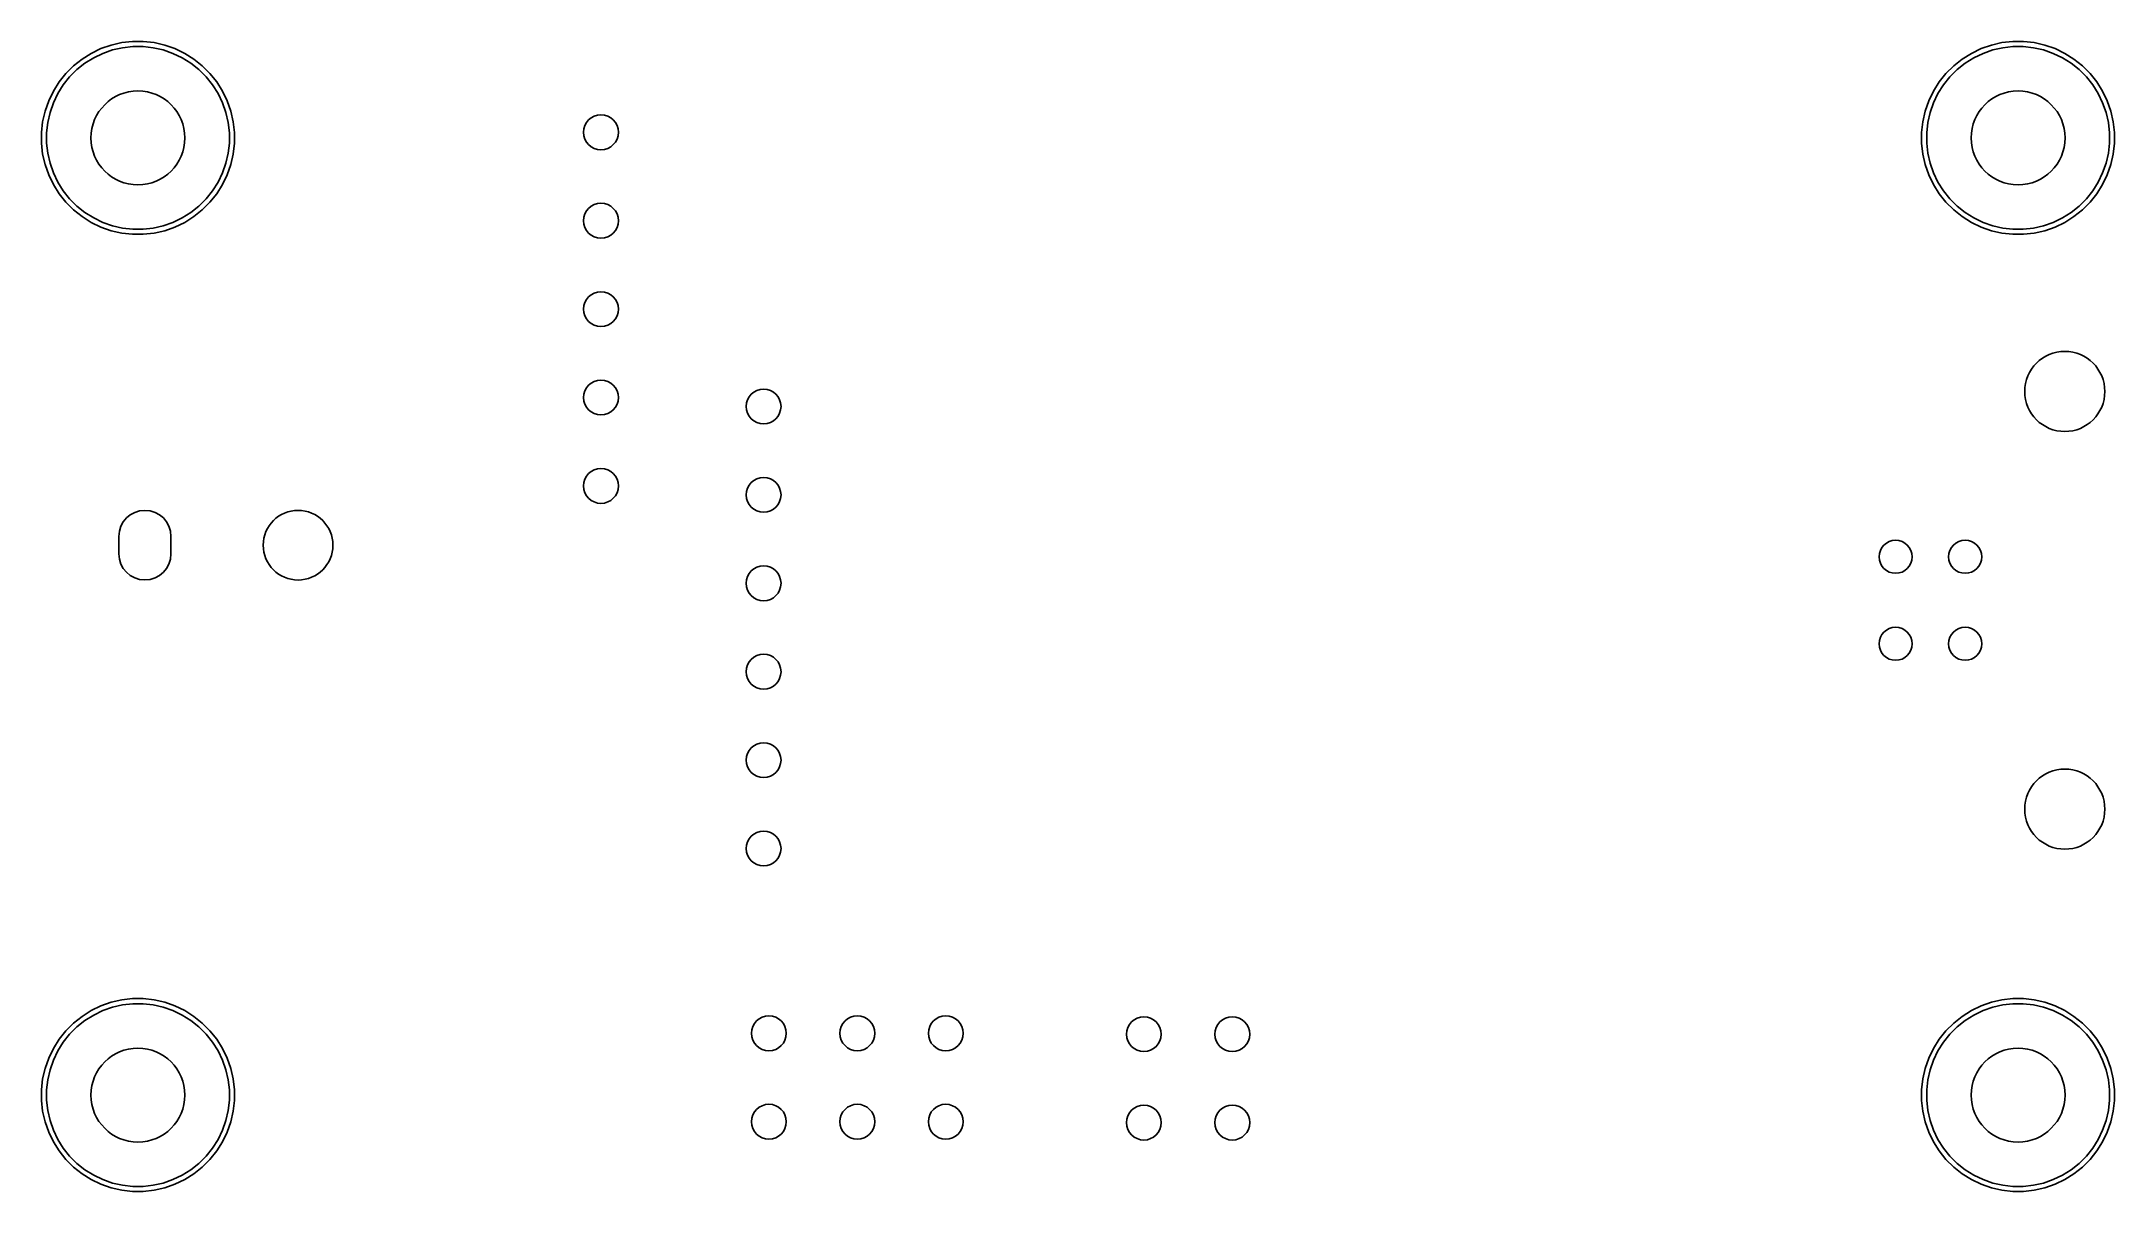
# Model space of a CAD drawing. Header units: inches. Extents: x 4.73 to 7.08, y -3.93 to -2.63.
import ezdxf

# ---------------------------------------------------------------- set-up
doc = ezdxf.new("R2010")
doc.units = ezdxf.units.IN
doc.header["$MEASUREMENT"] = 0
doc.layers.add('BLACK', color=250, linetype='CONTINUOUS')

msp = doc.modelspace()

# ---------------------------------------------------------------- linework, layer by layer
at = {"layer": 'BLACK', "linetype": 'CONTINUOUS'}
for p, q in [((4.7697, -2.6548), (4.7793, -2.6471)), ((4.7793, -2.6471), (4.7897, -2.6406)), ((4.7925, -2.6456), (4.7826, -2.6518)), ((4.7897, -2.6406), (4.8007, -2.6353)), ((4.8029, -2.6406), (4.7925, -2.6456)), ((4.8007, -2.6353), (4.8123, -2.6312)), ((4.8139, -2.6368), (4.8029, -2.6406)), ((4.8123, -2.6312), (4.8242, -2.6285)), ((4.8252, -2.6342), (4.8139, -2.6368)), ((4.8242, -2.6285), (4.8364, -2.6271)), ((4.8367, -2.6329), (4.8252, -2.6342)), ((4.8364, -2.6271), (4.8486, -2.6271)), ((4.8483, -2.6329), (4.8367, -2.6329)), ((4.8599, -2.6342), (4.8483, -2.6329)), ((4.8486, -2.6271), (4.8608, -2.6285)), ((4.8712, -2.6368), (4.8599, -2.6342)), ((4.8608, -2.6285), (4.8728, -2.6312)), ((4.8821, -2.6406), (4.8712, -2.6368)), ((4.8728, -2.6312), (4.8843, -2.6353)), ((4.8926, -2.6456), (4.8821, -2.6406)), ((4.8843, -2.6353), (4.8954, -2.6406)), ((4.9024, -2.6518), (4.8926, -2.6456)), ((4.8954, -2.6406), (4.9057, -2.6471)), ((4.9057, -2.6471), (4.9153, -2.6548)), ((6.8957, -2.6548), (6.9053, -2.6471)), ((6.9053, -2.6471), (6.9157, -2.6406)), ((6.9184, -2.6456), (6.9086, -2.6518)), ((6.9157, -2.6406), (6.9267, -2.6353)), ((6.9289, -2.6406), (6.9184, -2.6456)), ((6.9267, -2.6353), (6.9383, -2.6312)), ((6.9398, -2.6368), (6.9289, -2.6406)), ((6.9383, -2.6312), (6.9502, -2.6285)), ((6.9512, -2.6342), (6.9398, -2.6368)), ((6.9502, -2.6285), (6.9624, -2.6271)), ((6.9627, -2.6329), (6.9512, -2.6342)), ((6.9624, -2.6271), (6.9746, -2.6271)), ((6.9743, -2.6329), (6.9627, -2.6329)), ((6.9858, -2.6342), (6.9743, -2.6329)), ((6.9746, -2.6271), (6.9868, -2.6285)), ((6.9972, -2.6368), (6.9858, -2.6342)), ((6.9868, -2.6285), (6.9987, -2.6312)), ((7.0081, -2.6406), (6.9972, -2.6368)), ((6.9987, -2.6312), (7.0103, -2.6353)), ((7.0186, -2.6456), (7.0081, -2.6406)), ((7.0103, -2.6353), (7.0214, -2.6406)), ((7.0284, -2.6518), (7.0186, -2.6456)), ((7.0214, -2.6406), (7.0317, -2.6471)), ((7.0317, -2.6471), (7.0413, -2.6548)), ((4.7534, -2.673), (4.7611, -2.6634)), ((4.7653, -2.6672), (4.7581, -2.6763)), ((4.7611, -2.6634), (4.7697, -2.6548)), ((4.7735, -2.659), (4.7653, -2.6672)), ((4.7826, -2.6518), (4.7735, -2.659)), ((4.9115, -2.659), (4.9024, -2.6518)), ((4.9197, -2.6672), (4.9115, -2.659)), ((4.9153, -2.6548), (4.924, -2.6634)), ((4.9269, -2.6763), (4.9197, -2.6672)), ((4.924, -2.6634), (4.9316, -2.673)), ((6.8794, -2.673), (6.887, -2.6634)), ((6.8913, -2.6672), (6.8841, -2.6763)), ((6.887, -2.6634), (6.8957, -2.6548)), ((6.8995, -2.659), (6.8913, -2.6672)), ((6.9086, -2.6518), (6.8995, -2.659)), ((7.0375, -2.659), (7.0284, -2.6518)), ((7.0457, -2.6672), (7.0375, -2.659)), ((7.0413, -2.6548), (7.05, -2.6634)), ((7.0529, -2.6763), (7.0457, -2.6672)), ((7.05, -2.6634), (7.0576, -2.673)), ((4.7375, -2.706), (4.7416, -2.6944)), ((4.7416, -2.6944), (4.7469, -2.6834)), ((4.7469, -2.6834), (4.7534, -2.673)), ((4.7519, -2.6862), (4.7469, -2.6966)), ((4.7581, -2.6763), (4.7519, -2.6862)), ((4.9331, -2.6862), (4.9269, -2.6763)), ((4.9316, -2.673), (4.9381, -2.6834)), ((4.9381, -2.6966), (4.9331, -2.6862)), ((4.9381, -2.6834), (4.9435, -2.6944)), ((4.9435, -2.6944), (4.9475, -2.706)), ((6.8635, -2.706), (6.8676, -2.6944)), ((6.8676, -2.6944), (6.8729, -2.6834)), ((6.8729, -2.6834), (6.8794, -2.673)), ((6.8779, -2.6862), (6.8729, -2.6966)), ((6.8841, -2.6763), (6.8779, -2.6862)), ((7.0591, -2.6862), (7.0529, -2.6763)), ((7.0576, -2.673), (7.0641, -2.6834)), ((7.0641, -2.6966), (7.0591, -2.6862)), ((7.0641, -2.6834), (7.0694, -2.6944)), ((7.0694, -2.6944), (7.0735, -2.706)), ((4.7334, -2.7301), (4.7348, -2.7179)), ((4.7348, -2.7179), (4.7375, -2.706)), ((4.7405, -2.7189), (4.7392, -2.7304)), ((4.7431, -2.7076), (4.7405, -2.7189)), ((4.7469, -2.6966), (4.7431, -2.7076)), ((4.942, -2.7076), (4.9381, -2.6966)), ((4.9446, -2.7189), (4.942, -2.7076)), ((4.9459, -2.7304), (4.9446, -2.7189)), ((4.9475, -2.706), (4.9502, -2.7179)), ((4.9502, -2.7179), (4.9516, -2.7301)), ((6.8594, -2.7301), (6.8608, -2.7179)), ((6.8608, -2.7179), (6.8635, -2.706)), ((6.8665, -2.7189), (6.8652, -2.7304)), ((6.869, -2.7076), (6.8665, -2.7189)), ((6.8729, -2.6966), (6.869, -2.7076)), ((7.068, -2.7076), (7.0641, -2.6966)), ((7.0706, -2.7189), (7.068, -2.7076)), ((7.0719, -2.7304), (7.0706, -2.7189)), ((7.0735, -2.706), (7.0762, -2.7179)), ((7.0762, -2.7179), (7.0776, -2.7301)), ((4.7334, -2.7304), (4.7334, -2.7301)), ((4.7334, -2.7423), (4.7334, -2.7304)), ((4.7348, -2.7545), (4.7334, -2.7423)), ((4.7392, -2.7304), (4.7392, -2.742)), ((4.7392, -2.742), (4.7405, -2.7536)), ((4.9446, -2.7536), (4.9459, -2.742)), ((4.9459, -2.742), (4.9459, -2.7304)), ((4.9516, -2.7423), (4.9502, -2.7545)), ((4.9516, -2.7301), (4.9516, -2.7423)), ((6.8594, -2.7304), (6.8594, -2.7301)), ((6.8594, -2.7423), (6.8594, -2.7304)), ((6.8608, -2.7545), (6.8594, -2.7423)), ((6.8652, -2.7304), (6.8652, -2.742)), ((6.8652, -2.742), (6.8665, -2.7536)), ((7.0706, -2.7536), (7.0719, -2.742)), ((7.0719, -2.742), (7.0719, -2.7304)), ((7.0776, -2.7423), (7.0762, -2.7545)), ((7.0776, -2.7301), (7.0776, -2.7423)), ((4.7375, -2.7665), (4.7348, -2.7545)), ((4.7405, -2.7536), (4.7431, -2.7649)), ((4.7431, -2.7649), (4.7469, -2.7758)), ((4.9381, -2.7758), (4.942, -2.7649)), ((4.942, -2.7649), (4.9446, -2.7536)), ((4.9502, -2.7545), (4.9475, -2.7665)), ((6.8635, -2.7665), (6.8608, -2.7545)), ((6.8665, -2.7536), (6.869, -2.7649)), ((6.869, -2.7649), (6.8729, -2.7758)), ((7.0641, -2.7758), (7.068, -2.7649)), ((7.068, -2.7649), (7.0706, -2.7536)), ((7.0762, -2.7545), (7.0735, -2.7665)), ((4.7416, -2.778), (4.7375, -2.7665)), ((4.7469, -2.7891), (4.7416, -2.778)), ((4.7469, -2.7758), (4.7519, -2.7863)), ((4.7534, -2.7994), (4.7469, -2.7891)), ((4.7519, -2.7863), (4.7581, -2.7961)), ((4.9269, -2.7961), (4.9331, -2.7863)), ((4.9381, -2.7891), (4.9316, -2.7994)), ((4.9331, -2.7863), (4.9381, -2.7758)), ((4.9435, -2.778), (4.9381, -2.7891)), ((4.9475, -2.7665), (4.9435, -2.778)), ((6.8676, -2.778), (6.8635, -2.7665)), ((6.8729, -2.7891), (6.8676, -2.778)), ((6.8729, -2.7758), (6.8779, -2.7863)), ((6.8794, -2.7994), (6.8729, -2.7891)), ((6.8779, -2.7863), (6.8841, -2.7961)), ((7.0529, -2.7961), (7.0591, -2.7863)), ((7.0641, -2.7891), (7.0576, -2.7994)), ((7.0591, -2.7863), (7.0641, -2.7758)), ((7.0694, -2.778), (7.0641, -2.7891)), ((7.0735, -2.7665), (7.0694, -2.778)), ((4.7611, -2.809), (4.7534, -2.7994)), ((4.7581, -2.7961), (4.7653, -2.8052)), ((4.7697, -2.8177), (4.7611, -2.809)), ((4.7653, -2.8052), (4.7735, -2.8134)), ((4.9115, -2.8134), (4.9197, -2.8052)), ((4.924, -2.809), (4.9153, -2.8177)), ((4.9197, -2.8052), (4.9269, -2.7961)), ((4.9316, -2.7994), (4.924, -2.809)), ((6.887, -2.809), (6.8794, -2.7994)), ((6.8841, -2.7961), (6.8913, -2.8052)), ((6.8957, -2.8177), (6.887, -2.809)), ((6.8913, -2.8052), (6.8995, -2.8134)), ((7.0375, -2.8134), (7.0457, -2.8052)), ((7.05, -2.809), (7.0413, -2.8177)), ((7.0457, -2.8052), (7.0529, -2.7961)), ((7.0576, -2.7994), (7.05, -2.809)), ((4.7793, -2.8253), (4.7697, -2.8177)), ((4.7735, -2.8134), (4.7826, -2.8206)), ((4.7897, -2.8318), (4.7793, -2.8253)), ((4.7826, -2.8206), (4.7925, -2.8268)), ((4.8007, -2.8372), (4.7897, -2.8318)), ((4.7925, -2.8268), (4.8029, -2.8319)), ((4.8029, -2.8319), (4.8139, -2.8357)), ((4.8139, -2.8357), (4.8252, -2.8383)), ((4.8599, -2.8383), (4.8712, -2.8357)), ((4.8712, -2.8357), (4.8821, -2.8319)), ((4.8821, -2.8319), (4.8926, -2.8268)), ((4.8954, -2.8318), (4.8843, -2.8372)), ((4.8926, -2.8268), (4.9024, -2.8206)), ((4.9057, -2.8253), (4.8954, -2.8318)), ((4.9024, -2.8206), (4.9115, -2.8134)), ((4.9153, -2.8177), (4.9057, -2.8253)), ((6.9053, -2.8253), (6.8957, -2.8177)), ((6.8995, -2.8134), (6.9086, -2.8206)), ((6.9157, -2.8318), (6.9053, -2.8253)), ((6.9086, -2.8206), (6.9184, -2.8268)), ((6.9267, -2.8372), (6.9157, -2.8318)), ((6.9184, -2.8268), (6.9289, -2.8319)), ((6.9289, -2.8319), (6.9398, -2.8357)), ((6.9398, -2.8357), (6.9512, -2.8383)), ((6.9858, -2.8383), (6.9972, -2.8357)), ((6.9972, -2.8357), (7.0081, -2.8319)), ((7.0081, -2.8319), (7.0186, -2.8268)), ((7.0214, -2.8318), (7.0103, -2.8372)), ((7.0186, -2.8268), (7.0284, -2.8206)), ((7.0317, -2.8253), (7.0214, -2.8318)), ((7.0284, -2.8206), (7.0375, -2.8134)), ((7.0413, -2.8177), (7.0317, -2.8253)), ((4.8123, -2.8412), (4.8007, -2.8372)), ((4.8242, -2.8439), (4.8123, -2.8412)), ((4.8364, -2.8453), (4.8242, -2.8439)), ((4.8252, -2.8383), (4.8367, -2.8396)), ((4.8486, -2.8453), (4.8364, -2.8453)), ((4.8367, -2.8396), (4.8483, -2.8396)), ((4.8483, -2.8396), (4.8599, -2.8383)), ((4.8608, -2.8439), (4.8486, -2.8453)), ((4.8728, -2.8412), (4.8608, -2.8439)), ((4.8843, -2.8372), (4.8728, -2.8412)), ((6.9383, -2.8412), (6.9267, -2.8372)), ((6.9502, -2.8439), (6.9383, -2.8412)), ((6.9624, -2.8453), (6.9502, -2.8439)), ((6.9512, -2.8383), (6.9627, -2.8396)), ((6.9746, -2.8453), (6.9624, -2.8453)), ((6.9627, -2.8396), (6.9743, -2.8396)), ((6.9743, -2.8396), (6.9858, -2.8383)), ((6.9868, -2.8439), (6.9746, -2.8453)), ((6.9987, -2.8412), (6.9868, -2.8439)), ((7.0103, -2.8372), (6.9987, -2.8412)), ((4.8209, -3.187), (4.8209, -3.2067)), ((4.8209, -3.187), (4.8209, -3.2067)), ((4.8799, -3.2067), (4.8799, -3.187)), ((4.8799, -3.2067), (4.8799, -3.187)), ((4.7793, -3.7298), (4.7897, -3.7233)), ((4.7897, -3.7233), (4.8007, -3.718)), ((4.8029, -3.7233), (4.7925, -3.7283)), ((4.8007, -3.718), (4.8123, -3.7139)), ((4.8139, -3.7194), (4.8029, -3.7233)), ((4.8123, -3.7139), (4.8242, -3.7112)), ((4.8252, -3.7169), (4.8139, -3.7194)), ((4.8242, -3.7112), (4.8364, -3.7098)), ((4.8367, -3.7156), (4.8252, -3.7169)), ((4.8364, -3.7098), (4.8486, -3.7098)), ((4.8483, -3.7156), (4.8367, -3.7156)), ((4.8599, -3.7169), (4.8483, -3.7156)), ((4.8486, -3.7098), (4.8608, -3.7112)), ((4.8712, -3.7194), (4.8599, -3.7169)), ((4.8608, -3.7112), (4.8728, -3.7139)), ((4.8821, -3.7233), (4.8712, -3.7194)), ((4.8728, -3.7139), (4.8843, -3.718)), ((4.8926, -3.7283), (4.8821, -3.7233)), ((4.8843, -3.718), (4.8954, -3.7233)), ((4.8954, -3.7233), (4.9057, -3.7298)), ((6.9053, -3.7298), (6.9157, -3.7233)), ((6.9157, -3.7233), (6.9267, -3.718)), ((6.9289, -3.7233), (6.9184, -3.7283)), ((6.9267, -3.718), (6.9383, -3.7139)), ((6.9398, -3.7194), (6.9289, -3.7233)), ((6.9383, -3.7139), (6.9502, -3.7112)), ((6.9512, -3.7169), (6.9398, -3.7194)), ((6.9502, -3.7112), (6.9624, -3.7098)), ((6.9627, -3.7156), (6.9512, -3.7169)), ((6.9624, -3.7098), (6.9746, -3.7098)), ((6.9743, -3.7156), (6.9627, -3.7156)), ((6.9858, -3.7169), (6.9743, -3.7156)), ((6.9746, -3.7098), (6.9868, -3.7112)), ((6.9972, -3.7194), (6.9858, -3.7169)), ((6.9868, -3.7112), (6.9987, -3.7139)), ((7.0081, -3.7233), (6.9972, -3.7194)), ((6.9987, -3.7139), (7.0103, -3.718)), ((7.0186, -3.7283), (7.0081, -3.7233)), ((7.0103, -3.718), (7.0214, -3.7233)), ((7.0214, -3.7233), (7.0317, -3.7298)), ((4.7534, -3.7557), (4.7611, -3.7461)), ((4.7653, -3.7499), (4.7581, -3.759)), ((4.7611, -3.7461), (4.7697, -3.7374)), ((4.7735, -3.7417), (4.7653, -3.7499)), ((4.7697, -3.7374), (4.7793, -3.7298)), ((4.7826, -3.7345), (4.7735, -3.7417)), ((4.7925, -3.7283), (4.7826, -3.7345)), ((4.9024, -3.7345), (4.8926, -3.7283)), ((4.9115, -3.7417), (4.9024, -3.7345)), ((4.9057, -3.7298), (4.9153, -3.7374)), ((4.9197, -3.7499), (4.9115, -3.7417)), ((4.9153, -3.7374), (4.924, -3.7461)), ((4.9269, -3.759), (4.9197, -3.7499)), ((4.924, -3.7461), (4.9316, -3.7557)), ((6.8794, -3.7557), (6.887, -3.7461)), ((6.8913, -3.7499), (6.8841, -3.759)), ((6.887, -3.7461), (6.8957, -3.7374)), ((6.8995, -3.7417), (6.8913, -3.7499)), ((6.8957, -3.7374), (6.9053, -3.7298)), ((6.9086, -3.7345), (6.8995, -3.7417)), ((6.9184, -3.7283), (6.9086, -3.7345)), ((7.0284, -3.7345), (7.0186, -3.7283)), ((7.0375, -3.7417), (7.0284, -3.7345)), ((7.0317, -3.7298), (7.0413, -3.7374)), ((7.0457, -3.7499), (7.0375, -3.7417)), ((7.0413, -3.7374), (7.05, -3.7461)), ((7.0529, -3.759), (7.0457, -3.7499)), ((7.05, -3.7461), (7.0576, -3.7557)), ((4.7416, -3.7771), (4.7469, -3.7661)), ((4.7469, -3.7661), (4.7534, -3.7557)), ((4.7519, -3.7688), (4.7469, -3.7793)), ((4.7581, -3.759), (4.7519, -3.7688)), ((4.9331, -3.7688), (4.9269, -3.759)), ((4.9316, -3.7557), (4.9381, -3.7661)), ((4.9381, -3.7793), (4.9331, -3.7688)), ((4.9381, -3.7661), (4.9435, -3.7771)), ((6.8676, -3.7771), (6.8729, -3.7661)), ((6.8729, -3.7661), (6.8794, -3.7557)), ((6.8779, -3.7688), (6.8729, -3.7793)), ((6.8841, -3.759), (6.8779, -3.7688)), ((7.0591, -3.7688), (7.0529, -3.759)), ((7.0576, -3.7557), (7.0641, -3.7661)), ((7.0641, -3.7793), (7.0591, -3.7688)), ((7.0641, -3.7661), (7.0694, -3.7771)), ((4.7348, -3.8006), (4.7375, -3.7887)), ((4.7375, -3.7887), (4.7416, -3.7771)), ((4.7431, -3.7902), (4.7405, -3.8016)), ((4.7469, -3.7793), (4.7431, -3.7902)), ((4.942, -3.7902), (4.9381, -3.7793)), ((4.9446, -3.8016), (4.942, -3.7902)), ((4.9435, -3.7771), (4.9475, -3.7887)), ((4.9475, -3.7887), (4.9502, -3.8006)), ((6.8608, -3.8006), (6.8635, -3.7887)), ((6.8635, -3.7887), (6.8676, -3.7771)), ((6.869, -3.7902), (6.8665, -3.8016)), ((6.8729, -3.7793), (6.869, -3.7902)), ((7.068, -3.7902), (7.0641, -3.7793)), ((7.0706, -3.8016), (7.068, -3.7902)), ((7.0694, -3.7771), (7.0735, -3.7887)), ((7.0735, -3.7887), (7.0762, -3.8006)), ((4.7334, -3.8128), (4.7348, -3.8006)), ((4.7334, -3.8131), (4.7334, -3.8128)), ((4.7334, -3.825), (4.7334, -3.8131)), ((4.7405, -3.8016), (4.7392, -3.8131)), ((4.7392, -3.8131), (4.7392, -3.8247)), ((4.9459, -3.8131), (4.9446, -3.8016)), ((4.9459, -3.8247), (4.9459, -3.8131)), ((4.9502, -3.8006), (4.9516, -3.8128)), ((4.9516, -3.8128), (4.9516, -3.825)), ((6.8594, -3.8128), (6.8608, -3.8006)), ((6.8594, -3.8131), (6.8594, -3.8128)), ((6.8594, -3.825), (6.8594, -3.8131)), ((6.8665, -3.8016), (6.8652, -3.8131)), ((6.8652, -3.8131), (6.8652, -3.8247)), ((7.0719, -3.8131), (7.0706, -3.8016)), ((7.0719, -3.8247), (7.0719, -3.8131)), ((7.0762, -3.8006), (7.0776, -3.8128)), ((7.0776, -3.8128), (7.0776, -3.825)), ((4.7348, -3.8372), (4.7334, -3.825)), ((4.7375, -3.8491), (4.7348, -3.8372)), ((4.7392, -3.8247), (4.7405, -3.8362)), ((4.7405, -3.8362), (4.7431, -3.8476)), ((4.942, -3.8476), (4.9446, -3.8362)), ((4.9446, -3.8362), (4.9459, -3.8247)), ((4.9502, -3.8372), (4.9475, -3.8491)), ((4.9516, -3.825), (4.9502, -3.8372)), ((6.8608, -3.8372), (6.8594, -3.825)), ((6.8635, -3.8491), (6.8608, -3.8372)), ((6.8652, -3.8247), (6.8665, -3.8362)), ((6.8665, -3.8362), (6.869, -3.8476)), ((7.068, -3.8476), (7.0706, -3.8362)), ((7.0706, -3.8362), (7.0719, -3.8247)), ((7.0762, -3.8372), (7.0735, -3.8491)), ((7.0776, -3.825), (7.0762, -3.8372)), ((4.7416, -3.8607), (4.7375, -3.8491)), ((4.7469, -3.8717), (4.7416, -3.8607)), ((4.7431, -3.8476), (4.7469, -3.8585)), ((4.7469, -3.8585), (4.7519, -3.869)), ((4.9331, -3.869), (4.9381, -3.8585)), ((4.9381, -3.8585), (4.942, -3.8476)), ((4.9435, -3.8607), (4.9381, -3.8717)), ((4.9475, -3.8491), (4.9435, -3.8607)), ((6.8676, -3.8607), (6.8635, -3.8491)), ((6.8729, -3.8717), (6.8676, -3.8607)), ((6.869, -3.8476), (6.8729, -3.8585)), ((6.8729, -3.8585), (6.8779, -3.869)), ((7.0591, -3.869), (7.0641, -3.8585)), ((7.0641, -3.8585), (7.068, -3.8476)), ((7.0694, -3.8607), (7.0641, -3.8717)), ((7.0735, -3.8491), (7.0694, -3.8607)), ((4.7534, -3.8821), (4.7469, -3.8717)), ((4.7519, -3.869), (4.7581, -3.8788)), ((4.7611, -3.8917), (4.7534, -3.8821)), ((4.7581, -3.8788), (4.7653, -3.8879)), ((4.7653, -3.8879), (4.7735, -3.8961)), ((4.9115, -3.8961), (4.9197, -3.8879)), ((4.9197, -3.8879), (4.9269, -3.8788)), ((4.9316, -3.8821), (4.924, -3.8917)), ((4.9269, -3.8788), (4.9331, -3.869)), ((4.9381, -3.8717), (4.9316, -3.8821)), ((6.8794, -3.8821), (6.8729, -3.8717)), ((6.8779, -3.869), (6.8841, -3.8788)), ((6.887, -3.8917), (6.8794, -3.8821)), ((6.8841, -3.8788), (6.8913, -3.8879)), ((6.8913, -3.8879), (6.8995, -3.8961)), ((7.0375, -3.8961), (7.0457, -3.8879)), ((7.0457, -3.8879), (7.0529, -3.8788)), ((7.0576, -3.8821), (7.05, -3.8917)), ((7.0529, -3.8788), (7.0591, -3.869)), ((7.0641, -3.8717), (7.0576, -3.8821)), ((4.7697, -3.9004), (4.7611, -3.8917)), ((4.7793, -3.908), (4.7697, -3.9004)), ((4.7735, -3.8961), (4.7826, -3.9033)), ((4.7897, -3.9145), (4.7793, -3.908)), ((4.7826, -3.9033), (4.7925, -3.9095)), ((4.8007, -3.9198), (4.7897, -3.9145)), ((4.7925, -3.9095), (4.8029, -3.9145)), ((4.8029, -3.9145), (4.8139, -3.9184)), ((4.8712, -3.9184), (4.8821, -3.9145)), ((4.8821, -3.9145), (4.8926, -3.9095)), ((4.8954, -3.9145), (4.8843, -3.9198)), ((4.8926, -3.9095), (4.9024, -3.9033)), ((4.9057, -3.908), (4.8954, -3.9145)), ((4.9024, -3.9033), (4.9115, -3.8961)), ((4.9153, -3.9004), (4.9057, -3.908)), ((4.924, -3.8917), (4.9153, -3.9004)), ((6.8957, -3.9004), (6.887, -3.8917)), ((6.9053, -3.908), (6.8957, -3.9004)), ((6.8995, -3.8961), (6.9086, -3.9033)), ((6.9157, -3.9145), (6.9053, -3.908)), ((6.9086, -3.9033), (6.9184, -3.9095)), ((6.9267, -3.9198), (6.9157, -3.9145)), ((6.9184, -3.9095), (6.9289, -3.9145)), ((6.9289, -3.9145), (6.9398, -3.9184)), ((6.9972, -3.9184), (7.0081, -3.9145)), ((7.0081, -3.9145), (7.0186, -3.9095)), ((7.0214, -3.9145), (7.0103, -3.9198)), ((7.0186, -3.9095), (7.0284, -3.9033)), ((7.0317, -3.908), (7.0214, -3.9145)), ((7.0284, -3.9033), (7.0375, -3.8961)), ((7.0413, -3.9004), (7.0317, -3.908)), ((7.05, -3.8917), (7.0413, -3.9004)), ((4.8123, -3.9239), (4.8007, -3.9198)), ((4.8242, -3.9266), (4.8123, -3.9239)), ((4.8139, -3.9184), (4.8252, -3.9209)), ((4.8364, -3.928), (4.8242, -3.9266)), ((4.8252, -3.9209), (4.8367, -3.9222)), ((4.8486, -3.928), (4.8364, -3.928)), ((4.8367, -3.9222), (4.8483, -3.9222)), ((4.8483, -3.9222), (4.8599, -3.9209)), ((4.8608, -3.9266), (4.8486, -3.928)), ((4.8599, -3.9209), (4.8712, -3.9184)), ((4.8728, -3.9239), (4.8608, -3.9266)), ((4.8843, -3.9198), (4.8728, -3.9239)), ((6.9383, -3.9239), (6.9267, -3.9198)), ((6.9502, -3.9266), (6.9383, -3.9239)), ((6.9398, -3.9184), (6.9512, -3.9209)), ((6.9624, -3.928), (6.9502, -3.9266)), ((6.9512, -3.9209), (6.9627, -3.9222)), ((6.9746, -3.928), (6.9624, -3.928)), ((6.9627, -3.9222), (6.9743, -3.9222)), ((6.9743, -3.9222), (6.9858, -3.9209)), ((6.9868, -3.9266), (6.9746, -3.928)), ((6.9858, -3.9209), (6.9972, -3.9184)), ((6.9987, -3.9239), (6.9868, -3.9266)), ((7.0103, -3.9198), (6.9987, -3.9239))]:
    msp.add_line(p, q, dxfattribs=at)
at = {"layer": 'BLACK'}
for centre, radius in [((4.8425, -2.7362), 0.0531), ((4.8425, -2.7362), 0.0531), ((6.9685, -2.7362), 0.0531), ((6.9685, -2.7362), 0.0531), ((5.3661, -2.7299), 0.0197), ((5.3661, -2.7299), 0.0197), ((5.3661, -2.8299), 0.0197), ((5.3661, -2.8299), 0.0197), ((5.3661, -2.9299), 0.0197), ((5.3661, -2.9299), 0.0197), ((7.0213, -3.023), 0.0453), ((7.0213, -3.023), 0.0453), ((5.3661, -3.0299), 0.0197), ((5.3661, -3.0299), 0.0197), ((5.55, -3.04), 0.0197), ((5.55, -3.04), 0.0197), ((5.3661, -3.1299), 0.0197), ((5.3661, -3.1299), 0.0197), ((5.55, -3.14), 0.0197), ((5.55, -3.14), 0.0197), ((5.0236, -3.1969), 0.0394), ((5.0236, -3.1969), 0.0394), ((6.83, -3.21), 0.0187), ((6.83, -3.21), 0.0187), ((6.9087, -3.21), 0.0187), ((6.9087, -3.21), 0.0187), ((5.55, -3.24), 0.0197), ((5.55, -3.24), 0.0197), ((6.83, -3.3084), 0.0187), ((6.83, -3.3084), 0.0187), ((6.9087, -3.3084), 0.0187), ((6.9087, -3.3084), 0.0187), ((5.55, -3.34), 0.0197), ((5.55, -3.34), 0.0197), ((5.55, -3.44), 0.0197), ((5.55, -3.44), 0.0197), ((7.0213, -3.4954), 0.0453), ((7.0213, -3.4954), 0.0453), ((5.55, -3.54), 0.0197), ((5.55, -3.54), 0.0197), ((5.556, -3.749), 0.0197), ((5.556, -3.749), 0.0197), ((5.656, -3.749), 0.0197), ((5.656, -3.749), 0.0197), ((5.756, -3.749), 0.0197), ((5.756, -3.749), 0.0197), ((5.98, -3.75), 0.0197), ((5.98, -3.75), 0.0197), ((6.08, -3.75), 0.0197), ((6.08, -3.75), 0.0197), ((4.8425, -3.8189), 0.0531), ((4.8425, -3.8189), 0.0531), ((6.9685, -3.8189), 0.0531), ((6.9685, -3.8189), 0.0531), ((5.556, -3.849), 0.0197), ((5.556, -3.849), 0.0197), ((5.656, -3.849), 0.0197), ((5.656, -3.849), 0.0197), ((5.756, -3.849), 0.0197), ((5.756, -3.849), 0.0197), ((5.98, -3.85), 0.0197), ((5.98, -3.85), 0.0197), ((6.08, -3.85), 0.0197), ((6.08, -3.85), 0.0197)]:
    msp.add_circle(centre, radius, dxfattribs=at)
for centre, start, end in [((4.8504, -3.187), 0, 180), ((4.8504, -3.187), 0, 180), ((4.8504, -3.2067), 180, 360), ((4.8504, -3.2067), 180, 360)]:
    msp.add_arc(centre, 0.0295, start, end, dxfattribs=at)

doc.saveas('drawing.dxf')
